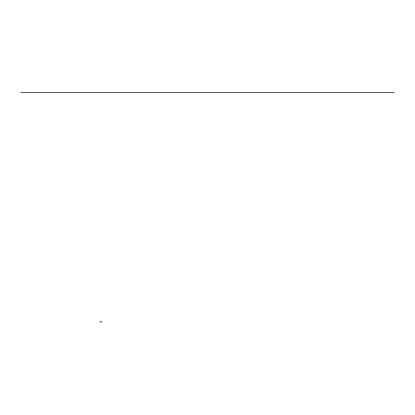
<?xml version="1.0" encoding="UTF-8"?>
<svg xmlns="http://www.w3.org/2000/svg" width="415" height="415" viewBox="0 0 415 415"><rect width="100%" height="100%" fill="white"/><g stroke="black" fill="none" stroke-linecap="round" stroke-linejoin="round"><path stroke-width="0.62" d="M20.75 92.592L394.25 92.592M101.54 321.2L101.54 322.408M100.088 321.2L100.088 322.408"/></g></svg>
